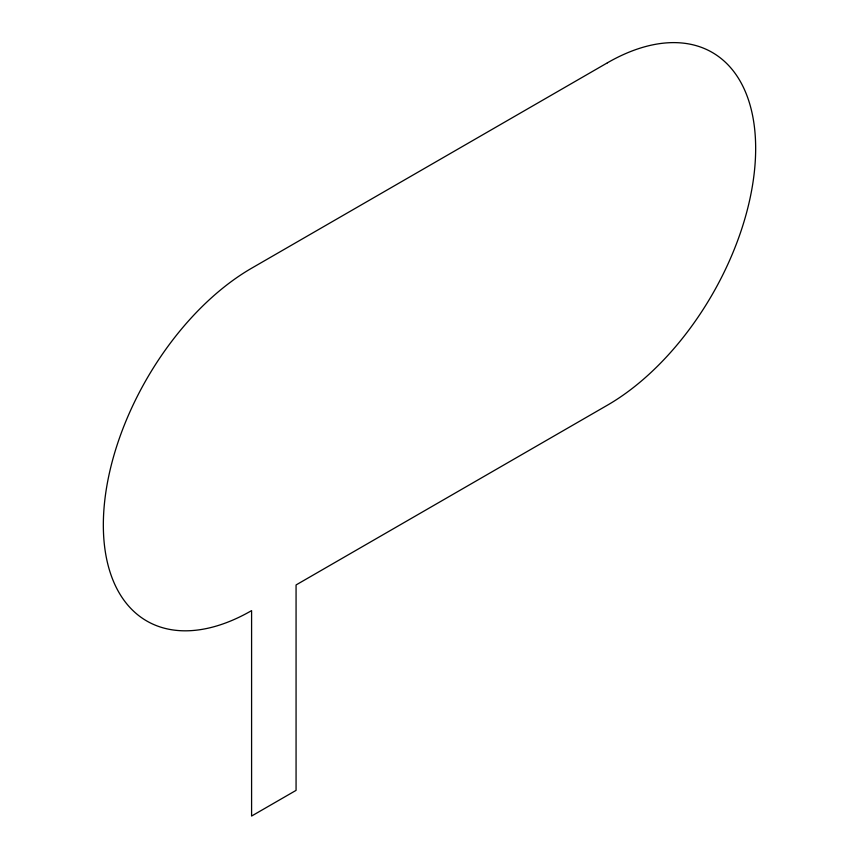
<?xml version="1.0" encoding="UTF-8"?>
<svg xmlns="http://www.w3.org/2000/svg" width="859" height="859" viewBox="0 0 859 859"><rect width="100%" height="100%" fill="white"/><g stroke="black" fill="none" stroke-linecap="round" stroke-linejoin="round"><path stroke-width="1.29" d="M607.41 62.814L251.59 268.233A209.66 121.055 -60 0 0 103.338 525.021A209.66 121.055 -60 0 0 251.59 610.62L251.59 816.05L296.065 790.377L296.065 584.947L607.41 405.19A209.66 121.055 -60 0 0 755.662 148.414A209.66 121.055 -60 0 0 607.41 62.814"/></g></svg>
